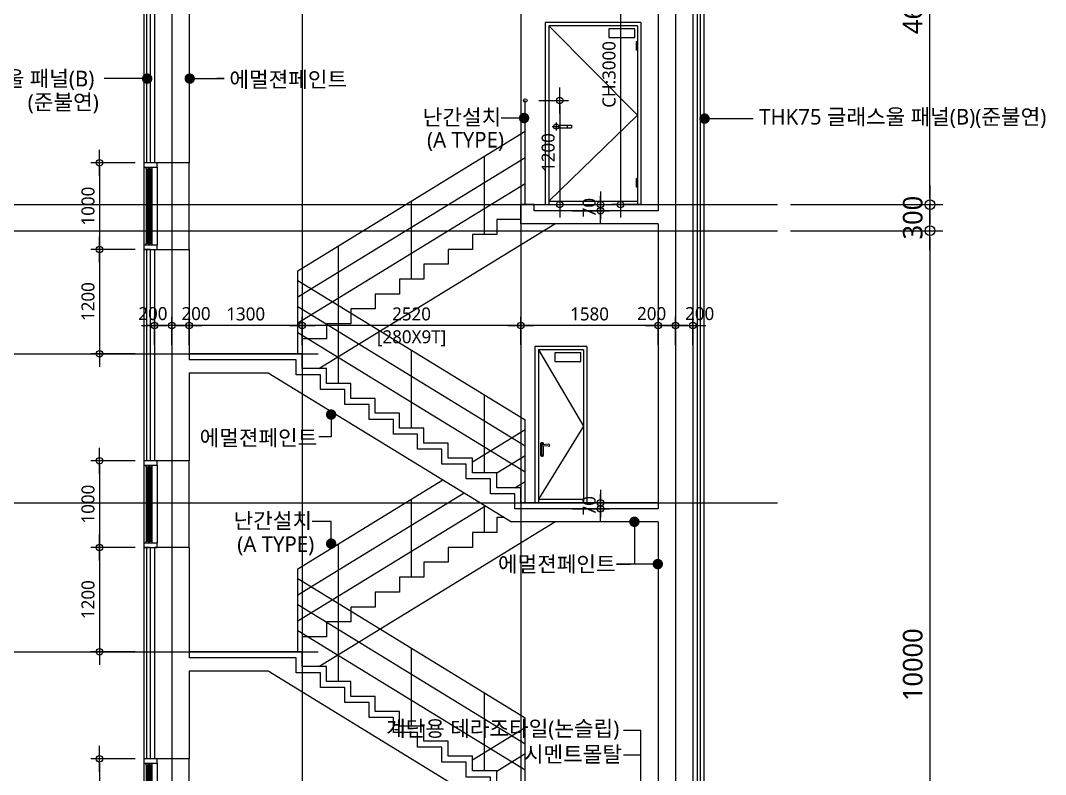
# Model space of a CAD drawing. Header units: millimetres. Extents: x 81033 to 452328, y -17390 to 42241.
# Drawn here: x 305313 to 317118, y 26966 to 35652 of the extents above; entities that cross this region are included whole.
import ezdxf
from ezdxf.enums import TextEntityAlignment as Align

# ---------------------------------------------------------------- set-up
doc = ezdxf.new("R2010")
doc.units = ezdxf.units.MM
doc.header["$LTSCALE"] = 100
doc.header["$MEASUREMENT"] = 0
doc.header["$PDSIZE"] = -10
doc.linetypes.add('-HID', pattern=[2.5, 1.5, -1])
doc.linetypes.add('CEN', pattern=[62, 60, -1, 0, -1])
doc.layers.get('0').update_dxf_attribs({"linetype": 'CONTINUOUS'})
doc.layers.get('Defpoints').update_dxf_attribs({"color": 171, "linetype": 'CONTINUOUS'})
for name, color, linetype in [('CEN(ST)', 1, 'CEN'), ('center(창호)', 1, 'CEN'), ('CON', 2, 'CONTINUOUS'), ('DOOR', 4, 'CONTINUOUS'), ('DOOR-ELE', 252, 'CONTINUOUS'), ('ELE-5', 5, 'CONTINUOUS'), ('ELE4', 9, 'CONTINUOUS'), ('FIN', 8, 'CONTINUOUS'), ('FIN(패널-T75 글라스울)', 6, 'CONTINUOUS'), ('FIN-1', 6, 'CONTINUOUS'), ('HAT 253', 253, 'CONTINUOUS'), ('INS', 251, 'BATTING'), ('NDIM', 7, 'CONTINUOUS'), ('OPEN', 1, '-HID'), ('stair-hand', 252, 'CONTINUOUS'), ('SYM', 7, 'CONTINUOUS'), ('TEXT(MIN)', 7, 'CONTINUOUS'), ('WID', 4, 'CONTINUOUS'), ('WID-G', 8, 'CONTINUOUS'), ('WIPEOUT', 7, 'CONTINUOUS')]:
    doc.layers.add(name, color=color, linetype=linetype)
doc.styles.add('CGS', font='cgse', dxfattribs={"bigfont": 'cgs'})
doc.styles.add('나눔바른고딕', font='NanumBarunGothic.ttf')
doc.linetypes.add('BATTING', pattern='A,0.0001,-0.1,[134,ltypeshp.shx,S=0.1,R=0,X=-0.1,Y=0],-0.2,[134,ltypeshp.shx,S=0.1,R=180,X=0.1,Y=0],-0.1', length=0.4001)
doc.dimstyles.new('NDIM 1200', dxfattribs={"dimscale": 75, "dimtxt": 3, "dimasz": 1, "dimexe": 2, "dimexo": 2, "dimgap": 1, "dimtad": 1, "dimdec": 0, "dimdsep": 46, "dimtxsty": 'CGS', "dimblk": 'DOT0', "dimcen": 1, "dimdle": 8, "dimclrd": 256, "dimclre": 256, "dimclrt": 256, "dimadec": 0, "dimazin": 0, "dimtfac": 1, "dimtdec": 0, "dimtix": 1, "dimtmove": 2, "dimatfit": 3, "dimldrblk": 'DOT0', "dimfxl": 1, "dimtolj": 1, "dimtzin": 0, "dimlwd": -1, "dimlwe": -1, "dimarcsym": 0})

# ---------------------------------------------------------------- blocks, each defined once
blk = doc.blocks.new('A$Cf4a16f9c')
blk.add_wipeout([(0, 0), (1100, 0), (1100, 2100), (0, 2100)]).dxf.layer = 'WIPEOUT'
at = {"layer": 'center(창호)'}
for p, q in [((125, 945), (125, 855)), ((80, 900), (170, 900))]:
    blk.add_line(p, q, dxfattribs=at)
at = {"layer": 'DOOR', "ltscale": 1000}
for p, q in [((0, 2100), (0, 0)), ((1100, 2100), (0, 2100)), ((40, 2060), (40, 0)), ((1060, 2060), (40, 2060)), ((1060, 2060), (1060, 0)), ((1100, 2100), (1100, 0)), ((0, 0), (1100, 0)), ((40, 40), (1060, 40))]:
    blk.add_line(p, q, dxfattribs=at)
blk.add_circle((125, 900), 30, dxfattribs=at)
at = {"layer": 'DOOR-ELE', "ltscale": 1000}
for p, q in [((151, 915), (300, 915)), ((151, 885), (300, 885)), ((250, 915), (250, 885)), ((300, 915), (300, 885))]:
    blk.add_line(p, q, dxfattribs=at)
for points in [[(1030, 2025), (730, 2025), (730, 1925), (1030, 1925)], [(1060, 1780), (1050, 1780), (1050, 1880), (1060, 1880)], [(1060, 200), (1050, 200), (1050, 300), (1060, 300)]]:
    blk.add_lwpolyline(points, close=True, dxfattribs=at)
at = {"layer": 'OPEN', "ltscale": 700}
for p, q in [((40, 2060), (1060, 1030)), ((1060, 1030), (40, 40))]:
    blk.add_line(p, q, dxfattribs=at)
blk = doc.blocks.new('DOT0')
blk.add_line((-3, 0), (3, 0))
at = {"color": 6}
blk.add_circle((0, 0), 0.75, dxfattribs=at)
blk = doc.blocks.new('*D706')
at = {"layer": 'Defpoints', "color": 0, "ltscale": 0.4, "transparency": 16777216}
for p in [(312552, 36531), (312224, 33531), (312552, 33531)]:
    blk.add_point(p, dxfattribs=at)
at = {"layer": 'NDIM', "ltscale": 0.4, "transparency": 16777216}
for p, q in [((312452, 36531), (312124, 36531)), ((312224, 36481), (312224, 33581)), ((312452, 33531), (312124, 33531))]:
    blk.add_line(p, q, dxfattribs=at)
at = {"layer": 'NDIM', "ltscale": 0.4, "transparency": 16777216, "xscale": 50, "yscale": 50, "zscale": 50}
for p, rotation in [((312224, 36531), 90), ((312224, 33531), 270)]:
    blk.add_blockref('DOT0', p, dxfattribs=dict(at, rotation=rotation))
at = {"layer": 'NDIM', "ltscale": 0.4, "transparency": 16777216, "insert": (312092, 35031), "char_height": 150, "attachment_point": 5, "rotation": 90, "style": '나눔바른고딕'}
blk.add_mtext('\\A1;CH:3000', dxfattribs=at)
blk = doc.blocks.new('A$C51472A43')
at = {"layer": 'ELE4', "ltscale": 1000}
for p, q in [((69, 925), (69, 75)), ((74, 925), (74, 75)), ((88, 925), (88, 75)), ((93, 925), (93, 75))]:
    blk.add_line(p, q, dxfattribs=at)
for points in [[(69, 950), (93, 950), (93, 925), (69, 925)], [(69, 75), (93, 75), (93, 50), (69, 50)]]:
    blk.add_lwpolyline(points, close=True, dxfattribs=at)
at = {"layer": 'HAT 253', "ltscale": 10000}
for p, q in [((0, 950), (0, 50)), ((155, 950), (155, 50))]:
    blk.add_line(p, q, dxfattribs=at)
at = {"layer": 'WID', "ltscale": 1000}
for p, q in [((30, 925), (30, 75)), ((54, 925), (54, 75))]:
    blk.add_line(p, q, dxfattribs=at)
for points in [[(0, 950), (155, 950), (155, 1000), (0, 1000)], [(30, 950), (54, 950), (54, 925), (30, 925)], [(0, 0), (155, 0), (155, 50), (0, 50)], [(30, 75), (54, 75), (54, 50), (30, 50)]]:
    blk.add_lwpolyline(points, close=True, dxfattribs=at)
at = {"layer": 'WID-G', "ltscale": 1000}
for p, q in [((35, 925), (35, 75)), ((49, 925), (49, 75))]:
    blk.add_line(p, q, dxfattribs=at)
blk = doc.blocks.new('*D834')
at = {"layer": 'Defpoints', "color": 0, "ltscale": 0.4, "transparency": 16777216}
for p in [(306732, 27147), (306223, 26147), (306732, 26147)]:
    blk.add_point(p, dxfattribs=at)
at = {"layer": 'NDIM', "ltscale": 0.4, "transparency": 16777216}
for p, q in [((306632, 27147), (306123, 27147)), ((306223, 27097), (306223, 26197)), ((306632, 26147), (306123, 26147))]:
    blk.add_line(p, q, dxfattribs=at)
at = {"layer": 'NDIM', "ltscale": 0.4, "transparency": 16777216, "xscale": 50, "yscale": 50, "zscale": 50}
for p, rotation in [((306223, 27147), 90), ((306223, 26147), 270)]:
    blk.add_blockref('DOT0', p, dxfattribs=dict(at, rotation=rotation))
at = {"layer": 'NDIM', "ltscale": 0.4, "transparency": 16777216, "insert": (306091, 26647), "char_height": 150, "attachment_point": 5, "rotation": 90, "style": '나눔바른고딕'}
blk.add_mtext('\\A1;1000', dxfattribs=at)
blk = doc.blocks.new('*D835')
at = {"layer": 'Defpoints', "color": 0, "ltscale": 0.4, "transparency": 16777216}
for p in [(306732, 29581), (306223, 28381), (306732, 28381)]:
    blk.add_point(p, dxfattribs=at)
at = {"layer": 'NDIM', "ltscale": 0.4, "transparency": 16777216}
for p, q in [((306632, 29581), (306123, 29581)), ((306223, 29531), (306223, 28431)), ((306632, 28381), (306123, 28381))]:
    blk.add_line(p, q, dxfattribs=at)
at = {"layer": 'NDIM', "ltscale": 0.4, "transparency": 16777216, "xscale": 50, "yscale": 50, "zscale": 50}
for p, rotation in [((306223, 29581), 90), ((306223, 28381), 270)]:
    blk.add_blockref('DOT0', p, dxfattribs=dict(at, rotation=rotation))
at = {"layer": 'NDIM', "ltscale": 0.4, "transparency": 16777216, "insert": (306091, 28981), "char_height": 150, "attachment_point": 5, "rotation": 90, "style": '나눔바른고딕'}
blk.add_mtext('\\A1;1200', dxfattribs=at)
blk = doc.blocks.new('*D836')
at = {"layer": 'Defpoints', "color": 0, "ltscale": 0.4, "transparency": 16777216}
for p in [(306732, 30581), (306223, 29581), (306732, 29581)]:
    blk.add_point(p, dxfattribs=at)
at = {"layer": 'NDIM', "ltscale": 0.4, "transparency": 16777216}
for p, q in [((306632, 30581), (306123, 30581)), ((306223, 30531), (306223, 29631)), ((306632, 29581), (306123, 29581))]:
    blk.add_line(p, q, dxfattribs=at)
at = {"layer": 'NDIM', "ltscale": 0.4, "transparency": 16777216, "xscale": 50, "yscale": 50, "zscale": 50}
for p, rotation in [((306223, 30581), 90), ((306223, 29581), 270)]:
    blk.add_blockref('DOT0', p, dxfattribs=dict(at, rotation=rotation))
at = {"layer": 'NDIM', "ltscale": 0.4, "transparency": 16777216, "insert": (306091, 30081), "char_height": 150, "attachment_point": 5, "rotation": 90, "style": '나눔바른고딕'}
blk.add_mtext('\\A1;1000', dxfattribs=at)
blk = doc.blocks.new('*D837')
at = {"layer": 'Defpoints', "color": 0, "ltscale": 0.4, "transparency": 16777216}
for p in [(306732, 33014), (306223, 31814), (306732, 31814)]:
    blk.add_point(p, dxfattribs=at)
at = {"layer": 'NDIM', "ltscale": 0.4, "transparency": 16777216}
for p, q in [((306632, 33014), (306123, 33014)), ((306223, 32964), (306223, 31864)), ((306632, 31814), (306123, 31814))]:
    blk.add_line(p, q, dxfattribs=at)
at = {"layer": 'NDIM', "ltscale": 0.4, "transparency": 16777216, "xscale": 50, "yscale": 50, "zscale": 50}
for p, rotation in [((306223, 33014), 90), ((306223, 31814), 270)]:
    blk.add_blockref('DOT0', p, dxfattribs=dict(at, rotation=rotation))
at = {"layer": 'NDIM', "ltscale": 0.4, "transparency": 16777216, "insert": (306091, 32414), "char_height": 150, "attachment_point": 5, "rotation": 90, "style": '나눔바른고딕'}
blk.add_mtext('\\A1;1200', dxfattribs=at)
blk = doc.blocks.new('*D838')
at = {"layer": 'Defpoints', "color": 0, "ltscale": 0.4, "transparency": 16777216}
for p in [(306732, 34014), (306223, 33014), (306732, 33014)]:
    blk.add_point(p, dxfattribs=at)
at = {"layer": 'NDIM', "ltscale": 0.4, "transparency": 16777216}
for p, q in [((306632, 34014), (306123, 34014)), ((306223, 33964), (306223, 33064)), ((306632, 33014), (306123, 33014))]:
    blk.add_line(p, q, dxfattribs=at)
at = {"layer": 'NDIM', "ltscale": 0.4, "transparency": 16777216, "xscale": 50, "yscale": 50, "zscale": 50}
for p, rotation in [((306223, 34014), 90), ((306223, 33014), 270)]:
    blk.add_blockref('DOT0', p, dxfattribs=dict(at, rotation=rotation))
at = {"layer": 'NDIM', "ltscale": 0.4, "transparency": 16777216, "insert": (306091, 33514), "char_height": 150, "attachment_point": 5, "rotation": 90, "style": '나눔바른고딕'}
blk.add_mtext('\\A1;1000', dxfattribs=at)
blk = doc.blocks.new('*D840')
at = {"layer": 'Defpoints', "color": 0, "ltscale": 0.4, "transparency": 16777216}
for p in [(314033, 33231), (314033, 23231), (315787, 23231)]:
    blk.add_point(p, dxfattribs=at)
at = {"layer": 'NDIM', "ltscale": 0.4, "transparency": 16777216}
for p, q in [((314183, 33231), (315937, 33231)), ((315787, 33156), (315787, 23306)), ((314183, 23231), (315937, 23231))]:
    blk.add_line(p, q, dxfattribs=at)
at = {"layer": 'NDIM', "ltscale": 0.4, "transparency": 16777216, "xscale": 75, "yscale": 75, "zscale": 75}
for p, rotation in [((315787, 33231), 90), ((315787, 23231), 270)]:
    blk.add_blockref('DOT0', p, dxfattribs=dict(at, rotation=rotation))
at = {"layer": 'NDIM', "ltscale": 0.4, "transparency": 16777216, "insert": (315590, 28231), "char_height": 225, "attachment_point": 5, "rotation": 90, "style": '나눔바른고딕'}
blk.add_mtext('\\A1;10000', dxfattribs=at)
blk = doc.blocks.new('*D842')
at = {"layer": 'Defpoints', "color": 0, "ltscale": 0.4, "transparency": 16777216}
for p in [(314033, 33531), (315787, 33531), (314033, 33231)]:
    blk.add_point(p, dxfattribs=at)
at = {"layer": 'NDIM', "ltscale": 0.4, "transparency": 16777216}
for p, q in [((315787, 33606), (315787, 33681)), ((314183, 33531), (315937, 33531)), ((315787, 33231), (315787, 33531)), ((314183, 33231), (315937, 33231)), ((315787, 33156), (315787, 33081))]:
    blk.add_line(p, q, dxfattribs=at)
at = {"layer": 'NDIM', "ltscale": 0.4, "transparency": 16777216, "xscale": 75, "yscale": 75, "zscale": 75}
for p, rotation in [((315787, 33531), 270), ((315787, 33231), 90)]:
    blk.add_blockref('DOT0', p, dxfattribs=dict(at, rotation=rotation))
at = {"layer": 'NDIM', "ltscale": 0.4, "transparency": 16777216, "insert": (315590, 33381), "char_height": 225, "attachment_point": 5, "rotation": 90, "style": '나눔바른고딕'}
blk.add_mtext('\\A1;300', dxfattribs=at)
blk = doc.blocks.new('*D864')
at = {"layer": 'Defpoints', "color": 0, "ltscale": 0.4, "transparency": 16777216}
for p in [(307257, 32139), (307257, 31814), (308557, 31817)]:
    blk.add_point(p, dxfattribs=at)
at = {"layer": 'NDIM', "ltscale": 0.4, "transparency": 16777216}
for p, q in [((307257, 31914), (307257, 32239)), ((308557, 31917), (308557, 32239)), ((308507, 32139), (307307, 32139))]:
    blk.add_line(p, q, dxfattribs=at)
at = {"layer": 'NDIM', "ltscale": 0.4, "transparency": 16777216, "xscale": 50, "yscale": 50, "zscale": 50, "rotation": 180}
blk.add_blockref('DOT0', (307257, 32139), dxfattribs=at)
at = {"layer": 'NDIM', "ltscale": 0.4, "transparency": 16777216, "xscale": 50, "yscale": 50, "zscale": 50}
blk.add_blockref('DOT0', (308557, 32139), dxfattribs=at)
at = {"layer": 'NDIM', "ltscale": 0.4, "transparency": 16777216, "insert": (307907, 32271), "char_height": 150, "attachment_point": 5, "style": '나눔바른고딕'}
blk.add_mtext('\\A1;1300', dxfattribs=at)
blk = doc.blocks.new('*D865')
at = {"layer": 'Defpoints', "color": 0, "ltscale": 0.4, "transparency": 16777216}
for p in [(311077, 32139), (311077, 31817), (312657, 31817)]:
    blk.add_point(p, dxfattribs=at)
at = {"layer": 'NDIM', "ltscale": 0.4, "transparency": 16777216}
for p, q in [((311077, 31917), (311077, 32239)), ((312657, 31917), (312657, 32239)), ((312607, 32139), (311127, 32139))]:
    blk.add_line(p, q, dxfattribs=at)
at = {"layer": 'NDIM', "ltscale": 0.4, "transparency": 16777216, "xscale": 50, "yscale": 50, "zscale": 50, "rotation": 180}
blk.add_blockref('DOT0', (311077, 32139), dxfattribs=at)
at = {"layer": 'NDIM', "ltscale": 0.4, "transparency": 16777216, "xscale": 50, "yscale": 50, "zscale": 50}
blk.add_blockref('DOT0', (312657, 32139), dxfattribs=at)
at = {"layer": 'NDIM', "ltscale": 0.4, "transparency": 16777216, "insert": (311867, 32271), "char_height": 150, "attachment_point": 5, "style": '나눔바른고딕'}
blk.add_mtext('\\A1;1580', dxfattribs=at)
blk = doc.blocks.new('*D866')
at = {"layer": 'Defpoints', "color": 0, "ltscale": 0.4, "transparency": 16777216}
for p in [(308557, 32139), (308557, 31817), (311077, 31817)]:
    blk.add_point(p, dxfattribs=at)
at = {"layer": 'NDIM', "ltscale": 0.4, "transparency": 16777216}
for p, q in [((308557, 31917), (308557, 32239)), ((311077, 31917), (311077, 32239)), ((311027, 32139), (308607, 32139))]:
    blk.add_line(p, q, dxfattribs=at)
at = {"layer": 'NDIM', "ltscale": 0.4, "transparency": 16777216, "xscale": 50, "yscale": 50, "zscale": 50, "rotation": 180}
blk.add_blockref('DOT0', (308557, 32139), dxfattribs=at)
at = {"layer": 'NDIM', "ltscale": 0.4, "transparency": 16777216, "xscale": 50, "yscale": 50, "zscale": 50}
blk.add_blockref('DOT0', (311077, 32139), dxfattribs=at)
at = {"layer": 'NDIM', "ltscale": 0.4, "transparency": 16777216, "char_height": 150, "attachment_point": 5, "style": '나눔바른고딕'}
for s, insert in [('\\A1;2520', (309817, 32271)), ('\\A1;[280X9T]', (309817, 31992))]:
    blk.add_mtext(s, dxfattribs=dict(at, insert=insert))
blk = doc.blocks.new('*D867')
at = {"layer": 'Defpoints', "color": 0, "ltscale": 0.4, "transparency": 16777216}
for p in [(312657, 32139), (312657, 31814), (312857, 31814)]:
    blk.add_point(p, dxfattribs=at)
at = {"layer": 'NDIM', "ltscale": 0.4, "transparency": 16777216}
for p, q in [((312657, 31914), (312657, 32239)), ((312857, 31914), (312857, 32239)), ((312807, 32139), (312707, 32139))]:
    blk.add_line(p, q, dxfattribs=at)
at = {"layer": 'NDIM', "ltscale": 0.4, "transparency": 16777216, "xscale": 50, "yscale": 50, "zscale": 50, "rotation": 180}
blk.add_blockref('DOT0', (312657, 32139), dxfattribs=at)
at = {"layer": 'NDIM', "ltscale": 0.4, "transparency": 16777216, "xscale": 50, "yscale": 50, "zscale": 50}
blk.add_blockref('DOT0', (312857, 32139), dxfattribs=at)
at = {"layer": 'NDIM', "ltscale": 0.4, "transparency": 16777216, "insert": (312582, 32275), "char_height": 150, "attachment_point": 5, "style": '나눔바른고딕'}
blk.add_mtext('\\A1;200', dxfattribs=at)
blk = doc.blocks.new('*D868')
at = {"layer": 'Defpoints', "color": 0, "ltscale": 0.4, "transparency": 16777216}
for p in [(313057, 32139), (312857, 31814), (313057, 31814)]:
    blk.add_point(p, dxfattribs=at)
at = {"layer": 'NDIM', "ltscale": 0.4, "transparency": 16777216}
for p, q in [((312857, 31914), (312857, 32239)), ((313057, 31914), (313057, 32239)), ((312907, 32139), (313007, 32139))]:
    blk.add_line(p, q, dxfattribs=at)
at = {"layer": 'NDIM', "ltscale": 0.4, "transparency": 16777216, "xscale": 50, "yscale": 50, "zscale": 50, "rotation": 180}
blk.add_blockref('DOT0', (312857, 32139), dxfattribs=at)
at = {"layer": 'NDIM', "ltscale": 0.4, "transparency": 16777216, "xscale": 50, "yscale": 50, "zscale": 50}
blk.add_blockref('DOT0', (313057, 32139), dxfattribs=at)
at = {"layer": 'NDIM', "ltscale": 0.4, "transparency": 16777216, "insert": (313135, 32275), "char_height": 150, "attachment_point": 5, "style": '나눔바른고딕'}
blk.add_mtext('\\A1;200', dxfattribs=at)
blk = doc.blocks.new('*D869')
at = {"layer": 'Defpoints', "color": 0, "ltscale": 0.4, "transparency": 16777216}
for p in [(306857, 32139), (306857, 31814), (307057, 31814)]:
    blk.add_point(p, dxfattribs=at)
at = {"layer": 'NDIM', "ltscale": 0.4, "transparency": 16777216}
for p, q in [((306857, 31914), (306857, 32239)), ((307057, 31914), (307057, 32239)), ((306807, 32139), (306757, 32139)), ((307057, 32139), (306857, 32139)), ((307107, 32139), (307157, 32139))]:
    blk.add_line(p, q, dxfattribs=at)
at = {"layer": 'NDIM', "ltscale": 0.4, "transparency": 16777216, "xscale": 50, "yscale": 50, "zscale": 50}
blk.add_blockref('DOT0', (306857, 32139), dxfattribs=at)
at = {"layer": 'NDIM', "ltscale": 0.4, "transparency": 16777216, "xscale": 50, "yscale": 50, "zscale": 50, "rotation": 180}
blk.add_blockref('DOT0', (307057, 32139), dxfattribs=at)
at = {"layer": 'NDIM', "ltscale": 0.4, "transparency": 16777216, "insert": (306838, 32275), "char_height": 150, "attachment_point": 5, "style": '나눔바른고딕'}
blk.add_mtext('\\A1;200', dxfattribs=at)
blk = doc.blocks.new('*D870')
at = {"layer": 'Defpoints', "color": 0, "ltscale": 0.4, "transparency": 16777216}
for p in [(307257, 32139), (307057, 31814), (307257, 31814)]:
    blk.add_point(p, dxfattribs=at)
at = {"layer": 'NDIM', "ltscale": 0.4, "transparency": 16777216}
for p, q in [((307057, 31914), (307057, 32239)), ((307257, 31914), (307257, 32239)), ((307107, 32139), (307207, 32139))]:
    blk.add_line(p, q, dxfattribs=at)
at = {"layer": 'NDIM', "ltscale": 0.4, "transparency": 16777216, "xscale": 50, "yscale": 50, "zscale": 50, "rotation": 180}
blk.add_blockref('DOT0', (307057, 32139), dxfattribs=at)
at = {"layer": 'NDIM', "ltscale": 0.4, "transparency": 16777216, "xscale": 50, "yscale": 50, "zscale": 50}
blk.add_blockref('DOT0', (307257, 32139), dxfattribs=at)
at = {"layer": 'NDIM', "ltscale": 0.4, "transparency": 16777216, "insert": (307335, 32275), "char_height": 150, "attachment_point": 5, "style": '나눔바른고딕'}
blk.add_mtext('\\A1;200', dxfattribs=at)
blk = doc.blocks.new('*D871')
at = {"layer": 'Defpoints', "color": 0, "ltscale": 0.4, "transparency": 16777216}
for p in [(311181, 34731), (311181, 33531), (311523, 33531)]:
    blk.add_point(p, dxfattribs=at)
at = {"layer": 'NDIM', "ltscale": 0.4, "transparency": 16777216}
for p, q in [((311281, 34731), (311623, 34731)), ((311523, 34681), (311523, 33581)), ((311281, 33531), (311623, 33531))]:
    blk.add_line(p, q, dxfattribs=at)
at = {"layer": 'NDIM', "ltscale": 0.4, "transparency": 16777216, "xscale": 50, "yscale": 50, "zscale": 50}
for p, rotation in [((311523, 34731), 90), ((311523, 33531), 270)]:
    blk.add_blockref('DOT0', p, dxfattribs=dict(at, rotation=rotation))
at = {"layer": 'NDIM', "ltscale": 0.4, "transparency": 16777216, "insert": (311391, 34131), "char_height": 150, "attachment_point": 5, "rotation": 90, "style": '나눔바른고딕'}
blk.add_mtext('\\A1;1200', dxfattribs=at)
blk = doc.blocks.new('*D982')
at = {"layer": 'Defpoints', "color": 0, "ltscale": 0.4, "transparency": 16777216}
for p in [(314033, 38131), (315787, 38131), (314033, 33531)]:
    blk.add_point(p, dxfattribs=at)
at = {"layer": 'NDIM', "ltscale": 0.4, "transparency": 16777216}
for p, q in [((314183, 38131), (315937, 38131)), ((315787, 33606), (315787, 38056)), ((314183, 33531), (315937, 33531))]:
    blk.add_line(p, q, dxfattribs=at)
at = {"layer": 'NDIM', "ltscale": 0.4, "transparency": 16777216, "xscale": 75, "yscale": 75, "zscale": 75}
for p, rotation in [((315787, 38131), 90), ((315787, 33531), 270)]:
    blk.add_blockref('DOT0', p, dxfattribs=dict(at, rotation=rotation))
at = {"layer": 'NDIM', "ltscale": 0.4, "transparency": 16777216, "insert": (315590, 35831), "char_height": 225, "attachment_point": 5, "rotation": 90, "style": '나눔바른고딕'}
blk.add_mtext('\\A1;4600', dxfattribs=at)
blk = doc.blocks.new('*D1215')
at = {"layer": 'Defpoints', "color": 0, "ltscale": 0.4, "transparency": 16777216}
for p in [(311569, 30097), (311569, 30027), (311994, 30027)]:
    blk.add_point(p, dxfattribs=at)
at = {"layer": 'NDIM', "ltscale": 0.4, "transparency": 16777216}
for p, q in [((311994, 30147), (311994, 30197)), ((311669, 30097), (312094, 30097)), ((311669, 30027), (312094, 30027)), ((311994, 30097), (311994, 30027)), ((311994, 29977), (311994, 29927))]:
    blk.add_line(p, q, dxfattribs=at)
at = {"layer": 'NDIM', "ltscale": 0.4, "transparency": 16777216, "xscale": 50, "yscale": 50, "zscale": 50}
for p, rotation in [((311994, 30097), 270), ((311994, 30027), 90)]:
    blk.add_blockref('DOT0', p, dxfattribs=dict(at, rotation=rotation))
at = {"layer": 'NDIM', "ltscale": 0.4, "transparency": 16777216, "insert": (311863, 30062), "char_height": 150, "attachment_point": 5, "rotation": 90, "style": '나눔바른고딕'}
blk.add_mtext('\\A1;70', dxfattribs=at)
blk = doc.blocks.new('*D1216')
at = {"layer": 'Defpoints', "color": 0, "ltscale": 0.4, "transparency": 16777216}
for p in [(311569, 33531), (311569, 33461), (311994, 33461)]:
    blk.add_point(p, dxfattribs=at)
at = {"layer": 'NDIM', "ltscale": 0.4, "transparency": 16777216}
for p, q in [((311669, 33531), (312094, 33531)), ((311994, 33581), (311994, 33631)), ((311994, 33531), (311994, 33461)), ((311669, 33461), (312094, 33461)), ((311994, 33411), (311994, 33361))]:
    blk.add_line(p, q, dxfattribs=at)
at = {"layer": 'NDIM', "ltscale": 0.4, "transparency": 16777216, "xscale": 50, "yscale": 50, "zscale": 50}
for p, rotation in [((311994, 33531), 270), ((311994, 33461), 90)]:
    blk.add_blockref('DOT0', p, dxfattribs=dict(at, rotation=rotation))
at = {"layer": 'NDIM', "ltscale": 0.4, "transparency": 16777216, "insert": (311863, 33496), "char_height": 150, "attachment_point": 5, "rotation": 90, "style": '나눔바른고딕'}
blk.add_mtext('\\A1;70', dxfattribs=at)

msp = doc.modelspace()

# ---------------------------------------------------------------- hatches: boundary and pattern name
at = {"layer": 'SYM', "ltscale": 1000}
h = msp.add_hatch(color=256, dxfattribs=at)
h.dxf.hatch_style = 1
edge = h.paths.add_edge_path()
edge.add_arc((311600.9, 31781.9), 25, 180, 540, ccw=False)

# ---------------------------------------------------------------- linework, layer by layer
at = {"ltscale": 10000}
msp.add_line((311127.3, 33530.6), (311127.3, 34730.6), dxfattribs=at)
msp.add_circle((311127.3, 34730.6), 20, dxfattribs=at)
at = {"layer": 'CEN(ST)', "ltscale": 10000}
for p, q in [((307057.3, 39130.6), (307057.3, 2230.6)), ((308557.3, 39130.6), (308557.3, 2230.6)), ((311077.3, 39130.6), (311077.3, 2230.6)), ((312857.3, 39130.6), (312857.3, 2230.6)), ((304657.3, 33230.6), (314033.2, 33230.6)), ((304657.3, 31813.9), (308739.9, 31813.9)), ((304657.3, 28380.6), (308739.9, 28380.6))]:
    msp.add_line(p, q, dxfattribs=at)
at = {"layer": 'CON', "ltscale": 10000}
for p, q in [((306857.3, 38606.8), (306857.3, 34013.9)), ((313057.3, 38606.8), (313057.3, 2230.6)), ((307257.3, 37830.6), (307257.3, 34013.9)), ((312657.3, 37830.6), (312657.3, 33460.6)), ((307257.3, 34013.9), (306857.3, 34013.9)), ((311077.3, 33310.6), (311077.3, 33530.6)), ((311227.3, 33530.6), (311077.3, 33530.6)), ((311227.3, 33460.6), (311227.3, 33530.6)), ((312657.3, 33460.6), (311227.3, 33460.6)), ((312657.3, 33310.6), (311077.3, 33310.6)), ((312657.3, 33310.6), (312657.3, 30025.3)), ((306857.3, 33013.9), (306857.3, 30580.6)), ((306857.3, 33013.9), (307257.3, 33013.9)), ((307257.3, 33013.9), (307257.3, 31743.9)), ((308487.3, 31743.9), (307257.3, 31743.9)), ((307257.3, 31593.9), (307257.3, 30580.6)), ((307257.3, 30580.6), (306857.3, 30580.6)), ((312657.3, 30025.3), (311007.3, 30025.3)), ((312657.3, 29875.3), (310968.1, 29875.3)), ((312657.3, 29875.3), (312657.3, 26592)), ((306857.3, 29580.6), (306857.3, 27147.2)), ((307257.3, 29580.6), (306857.3, 29580.6)), ((307257.3, 29580.6), (307257.3, 28310.6)), ((308487.3, 28310.6), (307257.3, 28310.6)), ((307257.3, 28160.6), (307257.3, 27147.2)), ((307257.3, 27147.2), (306857.3, 27147.2))]:
    msp.add_line(p, q, dxfattribs=at)
at = {"layer": 'CON', "ltscale": 1000}
for p, q in [((307257.3, 31593.9), (308165, 31593.9)), ((308165, 31593.9), (310968.1, 29875.3)), ((307257.3, 28160.6), (308165, 28160.6)), ((308165, 28160.6), (310968.1, 26442))]:
    msp.add_line(p, q, dxfattribs=at)
at = {"layer": 'CON', "ltscale": 10000}
for points in [[(311007.3, 30027.2), (311007.3, 30198.9), (310727.3, 30198.9), (310727.3, 30370.6), (310447.3, 30370.6), (310447.3, 30542.2), (310167.3, 30542.2), (310167.3, 30713.9), (309887.3, 30713.9), (309887.3, 30885.6), (309607.3, 30885.6), (309607.3, 31057.2), (309327.3, 31057.2), (309327.3, 31228.9), (309047.3, 31228.9), (309047.3, 31400.6), (308767.3, 31400.6), (308767.3, 31572.2), (308487.3, 31572.2), (308487.3, 31743.9)], [(311007.3, 26593.9), (311007.3, 26765.6), (310727.3, 26765.6), (310727.3, 26937.2), (310447.3, 26937.2), (310447.3, 27108.9), (310167.3, 27108.9), (310167.3, 27280.6), (309887.3, 27280.6), (309887.3, 27452.2), (309607.3, 27452.2), (309607.3, 27623.9), (309327.3, 27623.9), (309327.3, 27795.6), (309047.3, 27795.6), (309047.3, 27967.2), (308767.3, 27967.2), (308767.3, 28138.9), (308487.3, 28138.9), (308487.3, 28310.6)]]:
    msp.add_lwpolyline(points, dxfattribs=at)
at = {"layer": 'ELE-5', "ltscale": 10000}
msp.add_line((308747.9, 28208.9), (311466, 29875.3), dxfattribs=at)
for points in [[(311077.3, 33358.9), (310797.3, 33358.9), (310797.3, 33187.2), (310517.3, 33187.2), (310517.3, 33015.6), (310237.3, 33015.6), (310237.3, 32843.9), (309957.3, 32843.9), (309957.3, 32672.2), (309677.3, 32672.2), (309677.3, 32500.6), (309397.3, 32500.6), (309397.3, 32328.9), (309117.3, 32328.9), (309117.3, 32157.2), (308837.3, 32157.2), (308837.3, 31985.6), (308557.3, 31985.6), (308557.3, 31813.9)], [(310876.4, 29925.6), (310797.3, 29925.6), (310797.3, 29753.9), (310517.3, 29753.9), (310517.3, 29582.2), (310237.3, 29582.2), (310237.3, 29410.6), (309957.3, 29410.6), (309957.3, 29238.9), (309677.3, 29238.9), (309677.3, 29067.2), (309397.3, 29067.2), (309397.3, 28895.6), (309117.3, 28895.6), (309117.3, 28723.9), (308837.3, 28723.9), (308837.3, 28552.2), (308557.3, 28552.2), (308557.3, 28380.6)]]:
    msp.add_lwpolyline(points, dxfattribs=at)
at = {"layer": 'FIN', "ltscale": 10000}
msp.add_lwpolyline([(312657.3, 26663.9), (311077.3, 26663.9), (311077.3, 26835.6), (310797.3, 26835.6), (310797.3, 27007.2), (310517.3, 27007.2), (310517.3, 27178.9), (310237.3, 27178.9), (310237.3, 27350.6), (309957.3, 27350.6), (309957.3, 27522.2), (309677.3, 27522.2), (309677.3, 27693.9), (309397.3, 27693.9), (309397.3, 27865.6), (309117.3, 27865.6), (309117.3, 28037.2), (308837.3, 28037.2), (308837.3, 28208.9), (308557.3, 28208.9), (308557.3, 28380.6), (307257.3, 28380.6)], dxfattribs=at)
at = {"layer": 'FIN(패널-T75 글라스울)', "ltscale": 10000}
for p, q in [((306732.3, 38606.8), (306732.3, 34013.9)), ((306807.3, 38606.8), (306807.3, 34013.9)), ((313107.3, 38606.8), (313107.3, 2230.6)), ((313182.3, 38606.8), (313182.3, 2230.6)), ((306807.3, 34013.9), (306732.3, 34013.9)), ((306732.3, 33013.9), (306732.3, 30580.6)), ((306807.3, 33013.9), (306732.3, 33013.9)), ((306807.3, 33013.9), (306807.3, 30580.6)), ((306807.3, 30580.6), (306732.3, 30580.6)), ((306732.3, 29580.6), (306732.3, 27147.2)), ((306807.3, 29580.6), (306732.3, 29580.6)), ((306807.3, 29580.6), (306807.3, 27147.2)), ((306807.3, 27147.2), (306732.3, 27147.2))]:
    msp.add_line(p, q, dxfattribs=at)
at = {"layer": 'INS', "ltscale": 0.9}
for p, q in [((306769.8, 34013.9), (306769.8, 38606.8)), ((313144.8, 2230.6), (313144.8, 38606.8)), ((306769.8, 30580.6), (306769.8, 33013.9)), ((306769.8, 27147.2), (306769.8, 29580.6))]:
    msp.add_line(p, q, dxfattribs=at)
at = {"layer": 'NDIM', "ltscale": 10000}
msp.add_line((312257, 27193.9), (312457, 27193.9), dxfattribs=at)
at = {"layer": 'stair-hand', "ltscale": 10000}
for p, q in [((308507.3, 32769.1), (311127.3, 34375.4)), ((307257.3, 33013.9), (307257.3, 34013.9)), ((308507.3, 32469.1), (311127.3, 34075.4)), ((310657.3, 33187.2), (310657.3, 34087.2)), ((308507.3, 32169.1), (311127.3, 33775.4)), ((309817.3, 32672.2), (309817.3, 33572.2)), ((308977.3, 32157.2), (308977.3, 33057.2)), ((308507.3, 31813.9), (308507.3, 32769.1)), ((308507.3, 32658.7), (311127.3, 31052.4)), ((308507.3, 32358.7), (311127.3, 30752.4)), ((308977.3, 31470.6), (308977.3, 32370.6)), ((308507.3, 32058.7), (311127.3, 30452.4)), ((309817.3, 30955.6), (309817.3, 31855.6)), ((310657.3, 30440.6), (310657.3, 31340.6)), ((311127.3, 30097.2), (311127.3, 31052.4)), ((311127.3, 30095.3), (311127.3, 31050.5)), ((310517.3, 30568.1), (311127.3, 30942.1)), ((307257.3, 29580.6), (307257.3, 30580.6)), ((310657.3, 30440.6), (310657.3, 30653.9)), ((310797.3, 30439.7), (311127.3, 30642.1)), ((308507.3, 29335.7), (310177.7, 30359.9)), ((311008, 30268.9), (311127.3, 30342.1)), ((308507.3, 29035.7), (310422.4, 30209.9)), ((309817.3, 29238.9), (309817.3, 30138.9)), ((308507.3, 28735.7), (310667, 30059.9)), ((310657.3, 29753.9), (310657.3, 30065.9)), ((308977.3, 28723.9), (308977.3, 29623.9)), ((308507.3, 28380.6), (308507.3, 29335.7)), ((308507.3, 29225.4), (311127.3, 27619.1)), ((308507.3, 28925.4), (311127.3, 27319.1)), ((308977.3, 28037.2), (308977.3, 28937.2)), ((308507.3, 28625.4), (311127.3, 27019.1)), ((309817.3, 27522.2), (309817.3, 28422.2)), ((310657.3, 27007.2), (310657.3, 27907.2)), ((310517.3, 27134.7), (311127.3, 27508.7)), ((311127.3, 26663.9), (311127.3, 27619.1)), ((310657.3, 27007.2), (310657.3, 27221.4)), ((310797.3, 27006.4), (311127.3, 27208.7)), ((307257.3, 26147.2), (307257.3, 27147.2))]:
    msp.add_line(p, q, dxfattribs=at)

# ---------------------------------------------------------------- block references
at = {"ltscale": 0.1}
msp.add_blockref('A$Cf4a16f9c', (311357.3, 33530.6), dxfattribs=at)
at = {"ltscale": 10000}
for p in [(306732.3, 33013.9), (306732.3, 29580.6), (306732.3, 26147.2)]:
    msp.add_blockref('A$C51472A43', p, dxfattribs=at)

# ---------------------------------------------------------------- texts
at = {"layer": 'TEXT(MIN)', "style": '나눔바른고딕'}
for s, p in [('THK75 글래스울 패널(B)', (303676, 34983)), ('에멀젼페인트', (307718.9, 34973.2)), ('(준불연)', (305396.5, 34712.3)), ('THK75 글래스울 패널(B)(준불연)', (313821.4, 34543.4)), ('에멀젼페인트', (307376.1, 30845.7)), ('에멀젼페인트', (310811.9, 29390.2))]:
    msp.add_text(s, height=180, dxfattribs=at).set_placement(p, align=Align.MIDDLE_LEFT)
for s, p in [('난간설치', (310849.2, 34537.2)), ('(A TYPE)', (310881.8, 34278.7)), ('난간설치', (308670.7, 29890.6)), ('(A TYPE)', (308696.1, 29620.7))]:
    msp.add_text(s, height=180, dxfattribs=at).set_placement(p, align=Align.MIDDLE_RIGHT)
for s, p in [('계단용 테라조타일(논슬립)', (309523.5, 27496.2)), ('시멘트몰탈', (311111, 27199.9))]:
    msp.add_text(s, height=180, rotation=360, dxfattribs=at).set_placement(p, align=Align.MIDDLE_LEFT)

# ---------------------------------------------------------------- dimensions: what is measured, and where the dimension line sits
at = {"layer": 'NDIM', "ltscale": 0.4}
for base, p1, p2, angle, override, picture, middle in [((315786.9, 38130.6), (314033.2, 33530.6), (314033.2, 38130.6), 90, {"dimtxsty": '나눔바른고딕'}, '*D982', (315589.6, 35830.6)), ((306222.6, 33013.9), (306732.3, 34013.9), (306732.3, 33013.9), 270, {"dimscale": 50, "dimtxsty": '나눔바른고딕'}, '*D838', (306091.1, 33513.9)), ((315786.9, 33530.6), (314033.2, 33230.6), (314033.2, 33530.6), 90, {"dimtxsty": '나눔바른고딕'}, '*D842', (315589.6, 33380.6)), ((315786.9, 23230.6), (314033.2, 33230.6), (314033.2, 23230.6), 270, {"dimtxsty": '나눔바른고딕'}, '*D840', (315589.8, 28230.6)), ((306222.6, 31813.9), (306732.3, 33013.9), (306732.3, 31813.9), 270, {"dimscale": 50, "dimtxsty": '나눔바른고딕'}, '*D837', (306091.1, 32413.9)), ((307257.3, 32139.1), (308557.3, 31816.7), (307257.3, 31813.9), 180, {"dimscale": 50, "dimtxsty": '나눔바른고딕'}, '*D864', (307907.3, 32270.6)), ((306222.6, 29580.6), (306732.3, 30580.6), (306732.3, 29580.6), 270, {"dimscale": 50, "dimtxsty": '나눔바른고딕'}, '*D836', (306091.1, 30080.6)), ((306222.6, 28380.6), (306732.3, 29580.6), (306732.3, 28380.6), 270, {"dimscale": 50, "dimtxsty": '나눔바른고딕'}, '*D835', (306091.1, 28980.6)), ((306222.6, 26147.2), (306732.3, 27147.2), (306732.3, 26147.2), 270, {"dimscale": 50, "dimtxsty": '나눔바른고딕'}, '*D834', (306091.1, 26647.2))]:
    dim = msp.add_linear_dim(base=base, p1=p1, p2=p2, angle=angle, dimstyle='NDIM 1200', override=override, dxfattribs=at)
    dim.commit()
    dim.dimension.update_dxf_attribs({"geometry": picture, "text_midpoint": middle})
for base, p1, p2, picture, middle in [((306857.3, 32139.1), (307057.3, 31813.9), (306857.3, 31813.9), '*D869', (306837.6, 32275)), ((312657.3, 32139.1), (312857.3, 31813.9), (312657.3, 31813.9), '*D867', (312582.3, 32275))]:
    dim = msp.add_linear_dim(base=base, p1=p1, p2=p2, angle=180, dimstyle='NDIM 1200', override={"dimscale": 50, "dimtxsty": '나눔바른고딕'}, dxfattribs=at)
    dim.commit()
    dim.dimension.update_dxf_attribs({"geometry": picture, "text_midpoint": middle, "dimtype": 160})
for base, p1, p2, picture, middle in [((307257.3, 32139.1), (307057.3, 31813.9), (307257.3, 31813.9), '*D870', (307334.8, 32275)), ((313057.3, 32139.1), (312857.3, 31813.9), (313057.3, 31813.9), '*D868', (313134.8, 32275))]:
    dim = msp.add_linear_dim(base=base, p1=p1, p2=p2, dimstyle='NDIM 1200', override={"dimscale": 50, "dimtxsty": '나눔바른고딕'}, dxfattribs=at)
    dim.commit()
    dim.dimension.update_dxf_attribs({"geometry": picture, "text_midpoint": middle, "dimtype": 160})

# ---------------------------------------------------------------- leaders
at = {"layer": 'NDIM', "ltscale": 10000}
for points in [[(306772.1, 34982.5), (306487.2, 34982.5), (306276.2, 34982.5)], [(307262.1, 34982.5), (307657.3, 34982.5), (307574.8, 34982.5)], [(311112.8, 34528.7), (310849.4, 34528.7)], [(313191.7, 34521.7), (313476.7, 34521.7), (313751.1, 34521.7)], [(308890.7, 31113), (308890.7, 30857), (308747.6, 30857)], [(308890.7, 29626.1), (308890.7, 29882.1), (308670.9, 29882.1)], [(312383.4, 29877.6), (312383.4, 29390.2), (312343.3, 29390.2)], [(312653.1, 29390.2), (312179.1, 29390.2), (312340.3, 29390.2)], [(312457, 26700.3), (312457, 27473.9), (312257, 27473.9)]]:
    msp.add_leader(points, dimstyle='NDIM 1200', override={"dimscale": 120, "dimasz": 1, "dimgap": 1, "dimtad": 0, "dimldrblk": 'Dot'}, dxfattribs=at)

# ---------------------------------------------------------------- next in the draw order: linework, layer by layer
at = {"layer": 'CEN(ST)', "ltscale": 10000}
msp.add_line((304657.3, 33530.6), (314033.2, 33530.6), dxfattribs=at)
at = {"layer": 'FIN-1', "ltscale": 10000}
msp.add_line((311227.3, 33530.6), (312657.3, 33530.6), dxfattribs=at)

# ---------------------------------------------------------------- next in the draw order: dimensions: what is measured, and where the dimension line sits
at = {"layer": 'NDIM', "ltscale": 0.4}
dim = msp.add_linear_dim(base=(312224, 33530.6), p1=(312551.8, 36530.6), p2=(312551.8, 33530.6), angle=270, text='CH:<>', dimstyle='NDIM 1200', override={"dimscale": 50, "dimtxsty": '나눔바른고딕'}, dxfattribs=at)
dim.commit()
dim.dimension.update_dxf_attribs({"geometry": '*D706', "text_midpoint": (312092.4, 35030.6)})
for base, p1, p2, picture, middle in [((311522.8, 33530.6), (311181, 34730.6), (311181, 33530.6), '*D871', (311391.3, 34130.6)), ((311994.1, 33460.6), (311569.1, 33530.6), (311569.1, 33460.6), '*D1216', (311862.7, 33495.6))]:
    dim = msp.add_linear_dim(base=base, p1=p1, p2=p2, angle=270, dimstyle='NDIM 1200', override={"dimscale": 50, "dimtxsty": '나눔바른고딕'}, dxfattribs=at)
    dim.commit()
    dim.dimension.update_dxf_attribs({"geometry": picture, "text_midpoint": middle})

# ---------------------------------------------------------------- next in the draw order: wipeouts: each hides what was drawn before it
msp.add_wipeout([(311237.3, 31897.2), (311837.3, 31897.2), (311837.3, 30097.2), (311237.3, 30097.2)]).dxf.layer = 'WIPEOUT'

# ---------------------------------------------------------------- next in the draw order: linework, layer by layer
at = {"layer": 'CEN(ST)', "ltscale": 10000}
msp.add_line((304657.3, 30097.2), (314033.2, 30097.2), dxfattribs=at)
at = {"layer": 'DOOR', "ltscale": 1000}
for p, q in [((311237.3, 31897.2), (311237.3, 30097.2)), ((311837.3, 31897.2), (311237.3, 31897.2)), ((311837.3, 31897.2), (311837.3, 30097.2)), ((311277.3, 31857.2), (311277.3, 30097.2)), ((311797.3, 31857.2), (311277.3, 31857.2)), ((311797.3, 31857.2), (311797.3, 30097.2)), ((311277.3, 30137.2), (311797.3, 30137.2)), ((311237.3, 30097.2), (311837.3, 30097.2))]:
    msp.add_line(p, q, dxfattribs=at)
at = {"layer": 'DOOR-ELE', "ltscale": 1000}
for p, q in [((311307.3, 30641), (311307.3, 30781.8)), ((311312.3, 30641), (311312.3, 30781.8)), ((311315.3, 30789.8), (311325.6, 30789.8)), ((311315.3, 30784.8), (311325.6, 30784.8)), ((311395, 30770.7), (311320, 30764.8)), ((311395, 30746.8), (311320, 30752.8)), ((311328.6, 30781.8), (311328.6, 30765.8)), ((311328.6, 30751.7), (311328.6, 30641)), ((311333.6, 30781.8), (311333.6, 30765.8)), ((311333.6, 30751.7), (311333.6, 30641)), ((311325.6, 30638), (311315.3, 30638)), ((311325.6, 30633), (311315.3, 30633))]:
    msp.add_line(p, q, dxfattribs=at)
msp.add_lwpolyline([(311767.3, 31822.2), (311467.3, 31822.2), (311467.3, 31722.2), (311767.3, 31722.2)], close=True, dxfattribs=at)
for radius in [5, 3]:
    msp.add_circle((311320.5, 30647), radius, dxfattribs=at)
for centre, radius, start, end in [((311315.3, 30781.8), 8, 90, 180), ((311315.3, 30781.8), 3, 90, 180), ((311320.5, 30758.8), 6, 90, 270), ((311325.6, 30781.8), 8, 0, 90), ((311325.6, 30781.8), 3, 0, 90), ((311396, 30758.8), 12, 265.44256, 94.55744), ((311315.3, 30641), 8, 180, 270), ((311315.3, 30641), 3, 180, 270), ((311325.6, 30641), 3, 270, 0), ((311325.6, 30641), 8, 270, 0)]:
    msp.add_arc(centre, radius, start, end, dxfattribs=at)
at = {"layer": 'ELE-5', "ltscale": 10000}
msp.add_line((308747.9, 31642.2), (311466, 33308.7), dxfattribs=at)
at = {"layer": 'FIN', "ltscale": 10000}
msp.add_lwpolyline([(312657.3, 30097.2), (311077.3, 30097.2), (311077.3, 30268.9), (310797.3, 30268.9), (310797.3, 30440.6), (310517.3, 30440.6), (310517.3, 30612.2), (310237.3, 30612.2), (310237.3, 30783.9), (309957.3, 30783.9), (309957.3, 30955.6), (309677.3, 30955.6), (309677.3, 31127.2), (309397.3, 31127.2), (309397.3, 31298.9), (309117.3, 31298.9), (309117.3, 31470.6), (308837.3, 31470.6), (308837.3, 31642.2), (308557.3, 31642.2), (308557.3, 31813.9), (307257.3, 31813.9)], dxfattribs=at)
at = {"layer": 'OPEN', "ltscale": 700}
for p, q in [((311277.3, 31857.2), (311797.3, 30977.2)), ((311797.3, 30977.2), (311277.3, 30137.2))]:
    msp.add_line(p, q, dxfattribs=at)

# ---------------------------------------------------------------- next in the draw order: dimensions: what is measured, and where the dimension line sits
at = {"layer": 'NDIM', "ltscale": 0.4}
dim = msp.add_linear_dim(base=(308557.3, 32139.1), p1=(311077.3, 31816.7), p2=(308557.3, 31816.7), angle=180, text='<>\\X[280X9T]', dimstyle='NDIM 1200', override={"dimscale": 50, "dimtxsty": '나눔바른고딕'}, dxfattribs=at)
dim.commit()
dim.dimension.update_dxf_attribs({"geometry": '*D866', "text_midpoint": (309817.3, 32139.1)})
for base, p1, p2, angle, picture, middle in [((311077.3, 32139.1), (312657.3, 31816.7), (311077.3, 31816.7), 180, '*D865', (311867.3, 32270.5)), ((311994.1, 30027.2), (311569.1, 30097.2), (311569.1, 30027.2), 270, '*D1215', (311862.7, 30062.2))]:
    dim = msp.add_linear_dim(base=base, p1=p1, p2=p2, angle=angle, dimstyle='NDIM 1200', override={"dimscale": 50, "dimtxsty": '나눔바른고딕'}, dxfattribs=at)
    dim.commit()
    dim.dimension.update_dxf_attribs({"geometry": picture, "text_midpoint": middle})

doc.saveas('drawing.dxf')
